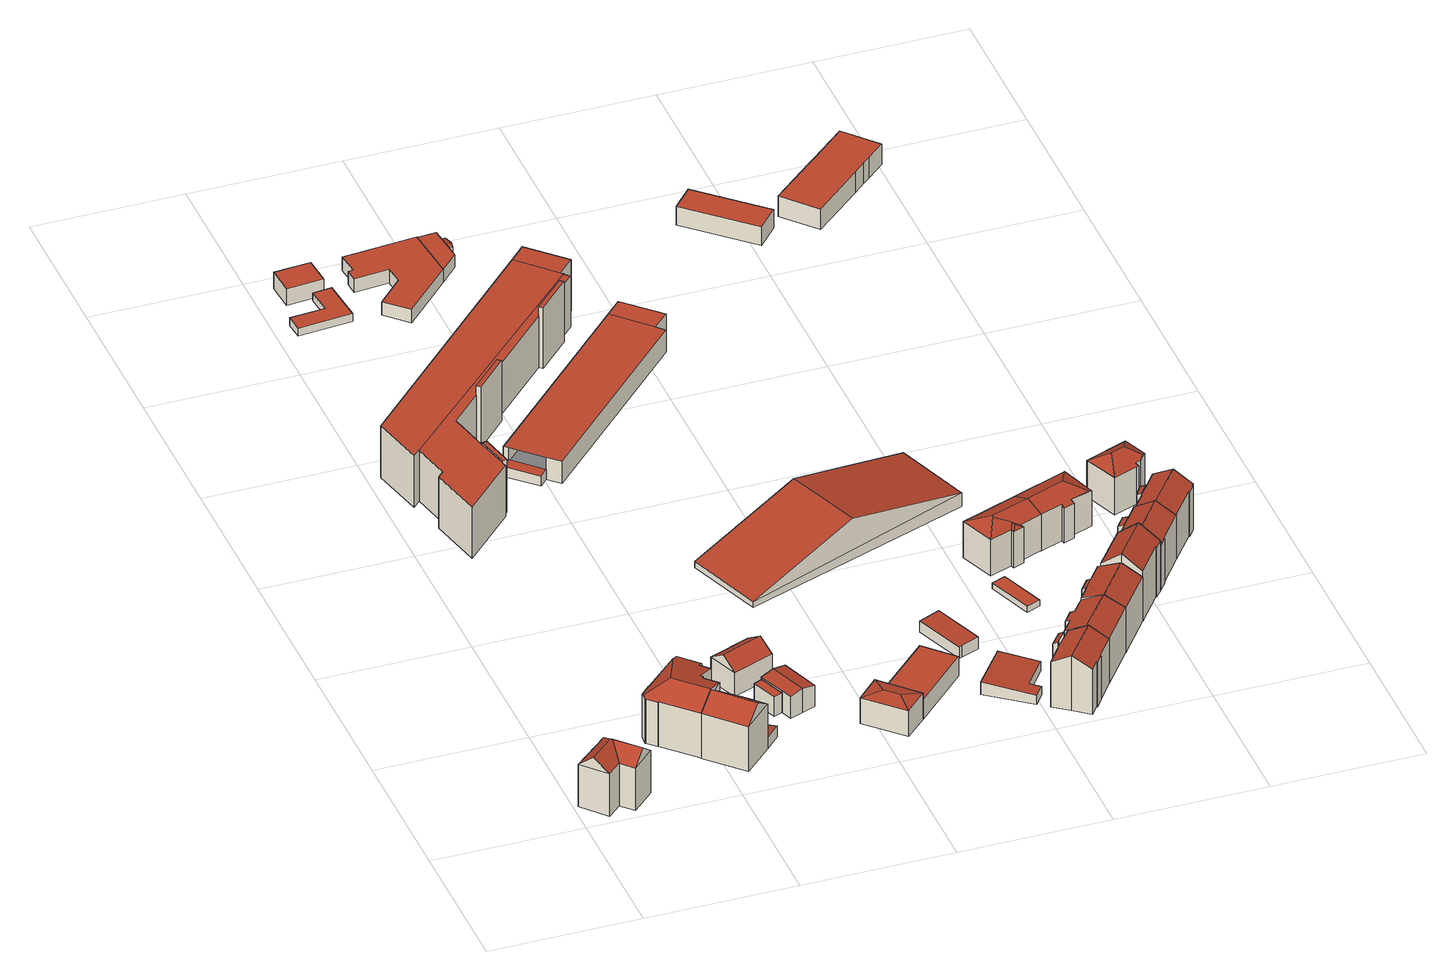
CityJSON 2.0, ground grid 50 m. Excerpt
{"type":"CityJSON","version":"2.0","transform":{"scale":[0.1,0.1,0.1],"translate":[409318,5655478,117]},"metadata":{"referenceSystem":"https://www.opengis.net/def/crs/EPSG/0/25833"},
"CityObjects":{
"building1":{"type":"Building","attributes":{"Dachtyp_tdc":"tdcFreeFormRoof","Gemeindeschluessel":14612000,"Dachneigung":39.44,"QualitaetDacherkennung":70,"Geometrietyp2DReferenz":"3000","measuredHeight":19.93,"function":"31001_9998","roofType":"5000"},"geometry":[{"type":"Solid","lod":"2","boundaries":[[[[0,1,2,3]],[[1,4,5,2]],[[4,6,7,5]],[[6,8,9,7]],[[8,10,11,9]],[[10,0,3,11]],[[12,13,14,10,8]],[[15,12,8,6]],[[15,6,4]],[[13,12,15,4,1]],[[14,13,1,0]],[[14,0,10]],[[3,2,5,7,9,11]]]],"semantics":{"surfaces":[{"type":"WallSurface"},{"type":"RoofSurface"},{"type":"GroundSurface"}],"values":[[0,0,0,0,0,0,1,1,0,1,1,0,2]]}}]},
"building2":{"type":"Building","attributes":{"Dachtyp_tdc":"tdcFreeFormRoof","Gemeindeschluessel":14612000,"Dachneigung":15.12,"QualitaetDacherkennung":35,"Geometrietyp2DReferenz":"3000","measuredHeight":21.01,"function":"31001_9998","roofType":"5000"},"geometry":[{"type":"Solid","lod":"2","boundaries":[[[[16,17,18,19]],[[17,20,21,18]],[[20,22,23,21]],[[22,24,25,23]],[[24,26,27,25]],[[26,28,29,27]],[[28,30,31,29]],[[30,32,33,31]],[[32,34,35,33]],[[34,36,37,35]],[[36,38,39,37]],[[38,40,41,39]],[[40,42,43,41]],[[42,44,45,43]],[[44,46,47,45]],[[46,48,49,47]],[[50,51,32,30,28,26,52]],[[48,16,19,49]],[[22,20,17,16,53,50,52,24]],[[53,48,46,44,42,40,38,36,34,51,50]],[[26,24,52]],[[34,32,51]],[[16,48,53]],[[19,18,21,23,25,27,29,31,33,35,37,39,41,43,45,47,49]]]],"semantics":{"surfaces":[{"type":"WallSurface"},{"type":"RoofSurface"},{"type":"GroundSurface"}],"values":[[0,0,0,0,0,0,0,0,0,0,0,0,0,0,0,0,1,0,1,1,0,0,0,2]]}}]},
"building3":{"type":"Building","attributes":{"Dachtyp_tdc":"tdcFreeFormRoof","Gemeindeschluessel":14612000,"Dachneigung":35.62,"QualitaetDacherkennung":66,"Geometrietyp2DReferenz":"3000","measuredHeight":21.09,"function":"31001_9998","roofType":"5000"},"geometry":[{"type":"Solid","lod":"2","boundaries":[[[[54,55,56,57]],[[55,58,59,56]],[[58,60,61,59]],[[60,62,63,61]],[[62,64,65,63]],[[64,66,67,65]],[[66,68,69,67]],[[68,70,71,69]],[[70,54,57,71]],[[64,62,60,58,55,54,72,73,66]],[[68,73,72,70]],[[68,66,73]],[[54,70,72]],[[57,56,59,61,63,65,67,69,71]]]],"semantics":{"surfaces":[{"type":"WallSurface"},{"type":"RoofSurface"},{"type":"GroundSurface"}],"values":[[0,0,0,0,0,0,0,0,0,1,1,0,0,2]]}}]},
"building4":{"type":"Building","attributes":{"Dachtyp_tdc":"tdcPolyFlatRoof","Gemeindeschluessel":14612000,"Dachneigung":8.61,"QualitaetDacherkennung":23,"Geometrietyp2DReferenz":"3000","measuredHeight":4.03,"function":"31001_9998","roofType":"2100"},"geometry":[{"type":"Solid","lod":"2","boundaries":[[[[74,75,63,65]],[[75,76,77,63]],[[76,78,79,77]],[[78,80,81,79]],[[80,82,67,81]],[[82,74,65,67]],[[82,80,78,76,75,74]],[[65,63,77,79,81,67]]]],"semantics":{"surfaces":[{"type":"WallSurface"},{"type":"RoofSurface"},{"type":"GroundSurface"}],"values":[[0,0,0,0,0,0,1,2]]}}]},
"building5":{"type":"Building","attributes":{"Dachtyp_tdc":"tdcPolyFlatRoof","Gemeindeschluessel":14612000,"Dachneigung":5.76,"QualitaetDacherkennung":66,"Geometrietyp2DReferenz":"3000","measuredHeight":3.31,"function":"31001_9998","roofType":"2100"},"geometry":[{"type":"Solid","lod":"2","boundaries":[[[[83,84,85,86]],[[84,87,88,85]],[[87,89,90,88]],[[89,83,86,90]],[[89,87,84,83]],[[86,85,88,90]]]],"semantics":{"surfaces":[{"type":"WallSurface"},{"type":"RoofSurface"},{"type":"GroundSurface"}],"values":[[0,0,0,0,1,2]]}}]},
"building6":{"type":"Building","attributes":{"Dachtyp_tdc":"tdcPolyFlatRoof","Gemeindeschluessel":14612000,"Dachneigung":0,"QualitaetDacherkennung":59,"Geometrietyp2DReferenz":"3000","measuredHeight":7.17,"function":"31001_9998","roofType":"1000"},"geometry":[{"type":"Solid","lod":"2","boundaries":[[[[91,92,93,94]],[[92,95,96,93]],[[95,97,98,96]],[[97,99,100,98]],[[99,101,102,100]],[[101,91,94,102]],[[101,99,97,95,92,91]],[[94,93,96,98,100,102]]]],"semantics":{"surfaces":[{"type":"WallSurface"},{"type":"RoofSurface"},{"type":"GroundSurface"}],"values":[[0,0,0,0,0,0,1,2]]}}]},
"building7":{"type":"Building","attributes":{"Dachtyp_tdc":"tdcGableRoof","Gemeindeschluessel":14612000,"Dachneigung":33.24,"QualitaetDacherkennung":70,"Geometrietyp2DReferenz":"3000","measuredHeight":12.32,"function":"31001_9998","roofType":"3100"},"geometry":[{"type":"Solid","lod":"2","boundaries":[[[[103,104,105,106]],[[104,107,108,105]],[[107,109,110,108]],[[109,103,106,110]],[[107,104,111]],[[103,109,112]],[[104,103,112,111]],[[109,107,111,112]],[[106,105,108,110]]]],"semantics":{"surfaces":[{"type":"WallSurface"},{"type":"RoofSurface"},{"type":"GroundSurface"}],"values":[[0,0,0,0,0,0,1,1,2]]}}]},
"building8":{"type":"Building","attributes":{"Dachtyp_tdc":"tdcGableRoof","Gemeindeschluessel":14612000,"Dachneigung":11.53,"QualitaetDacherkennung":78,"Geometrietyp2DReferenz":"3000","measuredHeight":8.74,"function":"31001_9998","roofType":"3100"},"geometry":[{"type":"Solid","lod":"2","boundaries":[[[[113,114,115,98]],[[114,116,117,115]],[[116,118,119,117]],[[118,120,121,119]],[[120,122,123,121]],[[122,124,125,123]],[[124,126,100,125]],[[126,113,98,100]],[[122,120,118,116]],[[116,114,113,126,124,122]],[[98,115,117,119,121,123,125,100]]]],"semantics":{"surfaces":[{"type":"WallSurface"},{"type":"RoofSurface"},{"type":"GroundSurface"}],"values":[[0,0,0,0,0,0,0,0,1,1,2]]}}]},
"building9":{"type":"Building","attributes":{"Dachtyp_tdc":"tdcPolyFlatRoof","Gemeindeschluessel":14612000,"Dachneigung":0,"QualitaetDacherkennung":91,"Geometrietyp2DReferenz":"3000","measuredHeight":2.77,"function":"31001_2000","roofType":"1000"},"geometry":[{"type":"Solid","lod":"2","boundaries":[[[[127,128,129,130]],[[128,131,132,129]],[[131,133,134,132]],[[133,135,136,134]],[[135,137,138,136]],[[137,127,130,138]],[[137,135,133,131,128,127]],[[130,129,132,134,136,138]]]],"semantics":{"surfaces":[{"type":"WallSurface"},{"type":"RoofSurface"},{"type":"GroundSurface"}],"values":[[0,0,0,0,0,0,1,2]]}}]},
"building10":{"type":"Building","attributes":{"Dachtyp_tdc":"tdcPolyFlatRoof","Gemeindeschluessel":14612000,"Dachneigung":0,"QualitaetDacherkennung":90,"Geometrietyp2DReferenz":"3000","measuredHeight":6.09,"function":"31001_2000","roofType":"1000"},"geometry":[{"type":"Solid","lod":"2","boundaries":[[[[139,140,141,142]],[[140,143,144,141]],[[143,145,146,144]],[[145,139,142,146]],[[145,143,140,139]],[[142,141,144,146]]]],"semantics":{"surfaces":[{"type":"WallSurface"},{"type":"RoofSurface"},{"type":"GroundSurface"}],"values":[[0,0,0,0,1,2]]}}]},
"building11":{"type":"Building","attributes":{"Gemeindeschluessel":14612000,"Geometrietyp2DReferenz":"3000","function":"31001_2000","roofType":"9999"},"children":["building11-1","building11-2","building11-3","building11-4","building11-5","building11-6"]},
"building11-1":{"type":"BuildingPart","attributes":{"Dachtyp_tdc":"tdcPolyFlatRoof","Dachneigung":0,"QualitaetDacherkennung":50,"Geometrietyp2DReferenz":"3000","measuredHeight":18.96,"roofType":"1000"},"parents":["building11"],"geometry":[{"type":"MultiSurface","lod":"2","boundaries":[[[147,148,149,150]],[[147,151,152,148]],[[151,153,154,152]],[[153,151,147,150]],[[149,148,152,154]]],"semantics":{"surfaces":[{"type":"WallSurface"},{"type":"RoofSurface"},{"type":"GroundSurface"}],"values":[0,0,0,1,2]}}]},
"building11-2":{"type":"BuildingPart","attributes":{"Dachtyp_tdc":"tdcPolyFlatRoof","Dachneigung":0,"QualitaetDacherkennung":30,"Geometrietyp2DReferenz":"3000","measuredHeight":18.78,"roofType":"1000"},"parents":["building11"],"geometry":[{"type":"MultiSurface","lod":"2","boundaries":[[[155,156,157,158]],[[156,159,160,157]],[[159,161,162,160]],[[163,164,165,166]],[[164,167,168,165]],[[169,170,171,172]],[[170,173,174,171]],[[175,176,177,178]],[[176,179,180,177]],[[181,182,183,184]],[[182,185,186,183]],[[185,155,158,186]],[[185,182,181,179,176,175,173,170,169,167,164,163,161,159,156,155]],[[158,157,160,162,166,165,168,172,171,174,178,177,180,184,183,186]]],"semantics":{"surfaces":[{"type":"WallSurface"},{"type":"RoofSurface"},{"type":"GroundSurface"}],"values":[0,0,0,0,0,0,0,0,0,0,0,0,1,2]}}]},
"building11-3":{"type":"BuildingPart","attributes":{"Dachtyp_tdc":"tdcPolyFlatRoof","Dachneigung":0,"QualitaetDacherkennung":58,"Geometrietyp2DReferenz":"3000","measuredHeight":18.94,"roofType":"1000"},"parents":["building11"],"geometry":[{"type":"MultiSurface","lod":"2","boundaries":[[[153,187,163,166,154]],[[188,189,190,191]],[[189,150,149,190]],[[192,188,191,162,161]],[[192,187,153,150,189,188]],[[191,190,149,154,166,162]]],"semantics":{"surfaces":[{"type":"WallSurface"},{"type":"RoofSurface"},{"type":"GroundSurface"}],"values":[0,0,0,0,1,2]}}]},
"building11-4":{"type":"BuildingPart","attributes":{"Dachtyp_tdc":"tdcPolyFlatRoof","Dachneigung":0,"QualitaetDacherkennung":52,"Geometrietyp2DReferenz":"3000","measuredHeight":19.58,"roofType":"1000"},"parents":["building11"],"geometry":[{"type":"MultiSurface","lod":"2","boundaries":[[[193,194,195,180,179]],[[194,196,197,195]],[[196,198,181,184,197]],[[198,196,194,193]],[[180,195,197,184]]],"semantics":{"surfaces":[{"type":"WallSurface"},{"type":"RoofSurface"},{"type":"GroundSurface"}],"values":[0,0,0,1,2]}}]},
"building11-5":{"type":"BuildingPart","attributes":{"Dachtyp_tdc":"tdcPolyFlatRoof","Dachneigung":0,"QualitaetDacherkennung":47,"Geometrietyp2DReferenz":"3000","measuredHeight":22.22,"roofType":"1000"},"parents":["building11"],"geometry":[{"type":"MultiSurface","lod":"2","boundaries":[[[199,200,201,174,173]],[[200,202,203,201]],[[202,204,175,178,203]],[[204,202,200,199]],[[174,201,203,178]]],"semantics":{"surfaces":[{"type":"WallSurface"},{"type":"RoofSurface"},{"type":"GroundSurface"}],"values":[0,0,0,1,2]}}]},
"building11-6":{"type":"BuildingPart","attributes":{"Dachtyp_tdc":"tdcPolyFlatRoof","Dachneigung":0,"QualitaetDacherkennung":44,"Geometrietyp2DReferenz":"3000","measuredHeight":22.24,"roofType":"1000"},"parents":["building11"],"geometry":[{"type":"MultiSurface","lod":"2","boundaries":[[[205,206,207,208]],[[206,209,169,172,207]],[[210,205,208,168,167]],[[210,209,206,205]],[[208,207,172,168]]],"semantics":{"surfaces":[{"type":"WallSurface"},{"type":"RoofSurface"},{"type":"GroundSurface"}],"values":[0,0,0,1,2]}}]},
"building12":{"type":"Building","attributes":{"Dachtyp_tdc":"tdcHipRoof","Gemeindeschluessel":14612000,"Dachneigung":12.63,"QualitaetDacherkennung":57,"Geometrietyp2DReferenz":"3000","measuredHeight":10.79,"function":"31001_9998","roofType":"3200"},"geometry":[{"type":"Solid","lod":"2","boundaries":[[[[211,212,213,214]],[[212,215,216,213]],[[215,217,218,216]],[[217,219,220,218]],[[219,211,214,220]],[[215,212,221]],[[211,219,222]],[[212,211,222,221]],[[219,217,215,221,222]],[[214,213,216,218,220]]]],"semantics":{"surfaces":[{"type":"WallSurface"},{"type":"RoofSurface"},{"type":"GroundSurface"}],"values":[[0,0,0,0,0,1,1,1,1,2]]}}]},
"building13":{"type":"Building","attributes":{"Dachtyp_tdc":"tdcPolyFlatRoof","Gemeindeschluessel":14612000,"Dachneigung":0,"QualitaetDacherkennung":74,"Geometrietyp2DReferenz":"3000","measuredHeight":7.12,"function":"31001_9998","roofType":"1000"},"geometry":[{"type":"Solid","lod":"2","boundaries":[[[[223,224,225,218]],[[224,226,227,225]],[[226,228,220,227]],[[228,223,218,220]],[[228,226,224,223]],[[218,225,227,220]]]],"semantics":{"surfaces":[{"type":"WallSurface"},{"type":"RoofSurface"},{"type":"GroundSurface"}],"values":[[0,0,0,0,1,2]]}}]},
"building14":{"type":"Building","attributes":{"Dachtyp_tdc":"tdcPolyFlatRoof","Gemeindeschluessel":14612000,"Dachneigung":0,"QualitaetDacherkennung":35,"Geometrietyp2DReferenz":"3000","measuredHeight":4.86,"function":"31001_2000","roofType":"1000"},"geometry":[{"type":"Solid","lod":"2","boundaries":[[[[229,230,231,232]],[[230,233,234,231]],[[233,235,236,234]],[[235,237,238,236]],[[237,239,240,238]],[[239,241,242,240]],[[239,237,235,233,230,229,243,244,245,241]],[[242,246,247,248,232,231,234,236,238,240]],[[241,245,246,242]],[[245,244,247,246]],[[244,243,248,247]],[[243,229,232,248]]]],"semantics":{"surfaces":[{"type":"WallSurface"},{"type":"RoofSurface"},{"type":"GroundSurface"}],"values":[[0,0,0,0,0,0,1,2,0,0,0,0]]}}]},
"building15":{"type":"Building","attributes":{"Gemeindeschluessel":14612000,"Geometrietyp2DReferenz":"3000","function":"31001_2000","roofType":"9999"},"children":["building15-1","building15-2","building15-3"]},
"building15-1":{"type":"BuildingPart","attributes":{"Dachtyp_tdc":"tdcPolyFlatRoof","Dachneigung":0,"QualitaetDacherkennung":66,"Geometrietyp2DReferenz":"3000","measuredHeight":7.98,"roofType":"1000"},"parents":["building15"],"geometry":[{"type":"MultiSurface","lod":"2","boundaries":[[[249,250,251,252]],[[250,253,254,255,251]],[[256,257,258,259,260]],[[257,261,262,258]],[[263,249,252,264]],[[263,261,257,256,253,250,249]],[[252,251,255,259,258,262,264]]],"semantics":{"surfaces":[{"type":"WallSurface"},{"type":"RoofSurface"},{"type":"GroundSurface"}],"values":[0,0,0,0,0,1,2]}}]},
"building15-2":{"type":"BuildingPart","attributes":{"Dachtyp_tdc":"tdcPolyFlatRoof","Dachneigung":0,"QualitaetDacherkennung":61,"Geometrietyp2DReferenz":"3000","measuredHeight":3.61,"roofType":"1000"},"parents":["building15"],"geometry":[{"type":"MultiSurface","lod":"2","boundaries":[[[254,265,266,255]],[[265,267,268,266]],[[267,260,259,268]],[[260,267,265,254]],[[255,266,268,259]]],"semantics":{"surfaces":[{"type":"WallSurface"},{"type":"RoofSurface"},{"type":"GroundSurface"}],"values":[0,0,0,1,2]}}]},
"building15-3":{"type":"BuildingPart","attributes":{"Dachtyp_tdc":"tdcPolyFlatRoof","Dachneigung":0,"QualitaetDacherkennung":63,"Geometrietyp2DReferenz":"3000","measuredHeight":8.03,"roofType":"1000"},"parents":["building15"],"geometry":[{"type":"MultiSurface","lod":"2","boundaries":[[[269,270,262,261]],[[269,271,272,270]],[[271,263,264,272]],[[263,271,269,261]],[[262,270,272,264]]],"semantics":{"surfaces":[{"type":"WallSurface"},{"type":"RoofSurface"},{"type":"GroundSurface"}],"values":[0,0,0,1,2]}}]},
"building16":{"type":"Building","attributes":{"Dachtyp_tdc":"tdcPolyFlatRoof","Gemeindeschluessel":14612000,"Dachneigung":0,"QualitaetDacherkennung":70,"Geometrietyp2DReferenz":"3000","measuredHeight":4.74,"function":"31001_2000","roofType":"1000"},"geometry":[{"type":"Solid","lod":"2","boundaries":[[[[273,274,231,275]],[[274,276,232,231]],[[276,277,278,232]],[[277,279,280,278]],[[279,281,282,280]],[[281,273,275,282]],[[281,279,277,276,274,273]],[[275,231,232,278,280,282]]]],"semantics":{"surfaces":[{"type":"WallSurface"},{"type":"RoofSurface"},{"type":"GroundSurface"}],"values":[[0,0,0,0,0,0,1,2]]}}]},
"building17":{"type":"Building","attributes":{"Dachtyp_tdc":"tdcPolyFlatRoof","Gemeindeschluessel":14612000,"Dachneigung":3.23,"QualitaetDacherkennung":81,"Geometrietyp2DReferenz":"3000","measuredHeight":4.53,"function":"31001_9998","roofType":"2100"},"geometry":[{"type":"Solid","lod":"2","boundaries":[[[[283,284,285,286]],[[284,287,288,285]],[[287,289,290,288]],[[289,291,292,290]],[[291,283,286,292]],[[291,289,287,284,283]],[[286,285,288,290,292]]]],"semantics":{"surfaces":[{"type":"WallSurface"},{"type":"RoofSurface"},{"type":"GroundSurface"}],"values":[[0,0,0,0,0,1,2]]}}]},
"building18":{"type":"Building","attributes":{"Dachtyp_tdc":"tdcGableRoof","Gemeindeschluessel":14612000,"Dachneigung":10.19,"QualitaetDacherkennung":42,"Geometrietyp2DReferenz":"3000","measuredHeight":4.41,"function":"31001_2000","roofType":"3100"},"geometry":[{"type":"Solid","lod":"2","boundaries":[[[[293,294,295,280]],[[294,296,297,295]],[[296,298,282,297]],[[298,293,280,282]],[[296,294,299]],[[293,298,300]],[[294,293,300,299]],[[298,296,299,300]],[[280,295,297,282]]]],"semantics":{"surfaces":[{"type":"WallSurface"},{"type":"RoofSurface"},{"type":"GroundSurface"}],"values":[[0,0,0,0,0,0,1,1,2]]}}]},
"building19":{"type":"Building","attributes":{"Dachtyp_tdc":"tdcPolyFlatRoof","Gemeindeschluessel":14612000,"Dachneigung":4.36,"QualitaetDacherkennung":61,"Geometrietyp2DReferenz":"3000","measuredHeight":4.51,"function":"31001_9998","roofType":"2100"},"geometry":[{"type":"Solid","lod":"2","boundaries":[[[[301,302,303,304]],[[302,305,306,303]],[[305,307,308,306]],[[307,309,310,308]],[[309,311,312,310]],[[311,301,304,312]],[[311,309,307,305,302,301]],[[304,303,306,308,310,312]]]],"semantics":{"surfaces":[{"type":"WallSurface"},{"type":"RoofSurface"},{"type":"GroundSurface"}],"values":[[0,0,0,0,0,0,1,2]]}}]},
"building20":{"type":"Building","attributes":{"Dachtyp_tdc":"tdcGableRoof","Gemeindeschluessel":14612000,"Dachneigung":13.28,"QualitaetDacherkennung":4,"Geometrietyp2DReferenz":"3000","measuredHeight":15,"function":"31001_2000","roofType":"3100"},"geometry":[{"type":"Solid","lod":"2","boundaries":[[[[313,314,315,316]],[[314,317,318,315]],[[317,319,320,318]],[[319,313,316,320]],[[317,314,321]],[[313,319,322]],[[314,313,322,321]],[[319,317,321,322]],[[316,315,318,320]]]],"semantics":{"surfaces":[{"type":"WallSurface"},{"type":"RoofSurface"},{"type":"GroundSurface"}],"values":[[0,0,0,0,0,0,1,1,2]]}}]},
"building21":{"type":"Building","attributes":{"Gemeindeschluessel":14612000,"Geometrietyp2DReferenz":"3000","function":"31001_9998","roofType":"9999"},"children":["building21-1","building21-2"]},
"building21-1":{"type":"BuildingPart","attributes":{"Dachtyp_tdc":"tdcGableRoof","Dachneigung":28.5,"QualitaetDacherkennung":75,"Geometrietyp2DReferenz":"3000","measuredHeight":20.09,"roofType":"3100"},"parents":["building21"],"geometry":[{"type":"MultiSurface","lod":"2","boundaries":[[[323,324,325,326]],[[324,327,328,325]],[[327,329,330,328]],[[329,331,332,330]],[[331,333,334,332]],[[333,335,336,334]],[[337,338,339,340]],[[338,341,342,339]],[[341,343,344,342]],[[343,345,346,344]],[[345,323,326,346]],[[341,338,337,347,335,333,331]],[[331,329,327,324,323,345,343,341]],[[326,325,328,330,332,334,336,348,340,339,342,344,346]]],"semantics":{"surfaces":[{"type":"WallSurface"},{"type":"RoofSurface"},{"type":"GroundSurface"}],"values":[0,0,0,0,0,0,0,0,0,0,0,1,1,2]}}]},
"building21-2":{"type":"BuildingPart","attributes":{"Dachtyp_tdc":"tdcPolyFlatRoof","Dachneigung":29.24,"QualitaetDacherkennung":37,"Geometrietyp2DReferenz":"3000","measuredHeight":18.69,"roofType":"2100"},"parents":["building21"],"geometry":[{"type":"MultiSurface","lod":"2","boundaries":[[[349,350,337,340,351]],[[352,353,354,336,335]],[[353,349,351,354]],[[353,352,355,350,349]],[[351,340,348,336,354]]],"semantics":{"surfaces":[{"type":"WallSurface"},{"type":"RoofSurface"},{"type":"GroundSurface"}],"values":[0,0,0,1,2]}}]},
"building22":{"type":"Building","attributes":{"Dachtyp_tdc":"tdcFreeFormRoof","Gemeindeschluessel":14612000,"Dachneigung":25.88,"QualitaetDacherkennung":76,"Geometrietyp2DReferenz":"3000","measuredHeight":19.86,"function":"31001_9998","roofType":"5000"},"geometry":[{"type":"Solid","lod":"2","boundaries":[[[[356,357,358,359,360,361,362,363,364]],[[365,357,356]],[[363,343,364]],[[366,367,368,369,370,371,372,373,374]],[[363,362,367,366]],[[362,361,368,367]],[[361,360,369,368]],[[360,359,370,369]],[[359,358,371,370]],[[358,357,372,371]],[[357,365,373,372]],[[365,343,374,373]],[[343,363,366,374]],[[343,365,356,364]]]],"semantics":{"surfaces":[{"type":"RoofSurface"},{"type":"WallSurface"},{"type":"GroundSurface"}],"values":[[0,1,1,2,1,1,1,1,1,1,1,1,1,0]]}}]},
"building23":{"type":"Building","attributes":{"Dachtyp_tdc":"tdcPolyFlatRoof","Gemeindeschluessel":14612000,"Dachneigung":0,"QualitaetDacherkennung":73,"Geometrietyp2DReferenz":"3000","measuredHeight":2.25,"function":"31001_9998","roofType":"1000"},"geometry":[{"type":"Solid","lod":"2","boundaries":[[[[375,376,377,378]],[[376,379,380,377]],[[379,381,382,380]],[[381,375,378,382]],[[381,379,376,375]],[[378,377,380,382]]]],"semantics":{"surfaces":[{"type":"WallSurface"},{"type":"RoofSurface"},{"type":"GroundSurface"}],"values":[[0,0,0,0,1,2]]}}]},
"building24":{"type":"Building","attributes":{"Dachtyp_tdc":"tdcFreeFormRoof","Gemeindeschluessel":14612000,"Dachneigung":22.86,"QualitaetDacherkennung":73,"Geometrietyp2DReferenz":"3000","measuredHeight":15.88,"function":"31001_9998","roofType":"5000"},"geometry":[{"type":"Solid","lod":"2","boundaries":[[[[383,384,385,386]],[[384,387,388,385]],[[387,389,390,388]],[[389,391,392,390]],[[391,393,394,392]],[[393,395,396,394]],[[395,397,398,396]],[[397,383,386,398]],[[399,400,397,395]],[[401,399,395,393]],[[402,401,393,391]],[[403,402,391,389]],[[403,389,387]],[[401,402,403,387,384]],[[400,399,401,384,383]],[[400,383,397]],[[386,385,388,390,392,394,396,398]]]],"semantics":{"surfaces":[{"type":"WallSurface"},{"type":"RoofSurface"},{"type":"GroundSurface"}],"values":[[0,0,0,0,0,0,0,0,1,1,1,1,1,1,1,0,2]]}}]},
"building25":{"type":"Building","attributes":{"Gemeindeschluessel":14612000,"Geometrietyp2DReferenz":"3000","function":"31001_9998","roofType":"9999"},"children":["building25-1","building25-2"]},
"building25-1":{"type":"BuildingPart","attributes":{"Dachtyp_tdc":"tdcPolyFlatRoof","Dachneigung":29.94,"QualitaetDacherkennung":46,"Geometrietyp2DReferenz":"3000","measuredHeight":16.98,"roofType":"2100"},"parents":["building25"],"geometry":[{"type":"MultiSurface","lod":"2","boundaries":[[[404,405,406,407]],[[408,409,410,411]],[[409,404,407,410]],[[409,408,412,405,404]],[[407,406,413,411,410]]],"semantics":{"surfaces":[{"type":"WallSurface"},{"type":"RoofSurface"},{"type":"GroundSurface"}],"values":[0,0,0,1,2]}}]},
"building25-2":{"type":"BuildingPart","attributes":{"Dachtyp_tdc":"tdcGableRoof","Dachneigung":21.64,"QualitaetDacherkennung":59,"Geometrietyp2DReferenz":"3000","measuredHeight":20,"roofType":"3100"},"parents":["building25"],"geometry":[{"type":"MultiSurface","lod":"2","boundaries":[[[414,415,416,417]],[[415,418,411,416]],[[418,419,408,411]],[[420,421,422,406,405]],[[421,423,424,422]],[[423,425,426,424]],[[425,427,428,426]],[[427,429,430,428]],[[429,414,417,430]],[[425,423,421,420,431,419,418,415,414]],[[414,429,427,425]],[[417,416,411,413,406,422,424,426,428,430]]],"semantics":{"surfaces":[{"type":"WallSurface"},{"type":"RoofSurface"},{"type":"GroundSurface"}],"values":[0,0,0,0,0,0,0,0,0,1,1,2]}}]},
"building26":{"type":"Building","attributes":{"Dachtyp_tdc":"tdcGableRoof","Gemeindeschluessel":14612000,"Dachneigung":37.17,"QualitaetDacherkennung":75,"Geometrietyp2DReferenz":"3000","measuredHeight":23.37,"function":"31001_9998","roofType":"3100"},"geometry":[{"type":"Solid","lod":"2","boundaries":[[[[432,433,434,435]],[[433,436,437,434]],[[436,438,439,437]],[[438,440,441,439]],[[440,442,443,441]],[[442,444,445,443]],[[444,446,447,445]],[[446,448,449,447]],[[448,450,451,449]],[[450,432,435,451]],[[446,444,442,440,438,436,433,432]],[[432,450,448,446]],[[435,434,437,439,441,443,445,447,449,451]]]],"semantics":{"surfaces":[{"type":"WallSurface"},{"type":"RoofSurface"},{"type":"GroundSurface"}],"values":[[0,0,0,0,0,0,0,0,0,0,1,1,2]]}}]},
"building27":{"type":"Building","attributes":{"Dachtyp_tdc":"tdcFreeFormRoof","Gemeindeschluessel":14612000,"Dachneigung":23.48,"QualitaetDacherkennung":66,"Geometrietyp2DReferenz":"3000","measuredHeight":15.96,"function":"31001_9998","roofType":"5000"},"geometry":[{"type":"Solid","lod":"2","boundaries":[[[[383,397,452,453]],[[397,454,455,452]],[[454,456,457,455]],[[456,458,459,457]],[[458,460,461,459]],[[460,462,463,461]],[[462,464,465,463]],[[464,383,453,465]],[[466,456,454,467]],[[400,467,454,397]],[[462,460,458,466,467,400,383,464]],[[458,456,466]],[[397,383,400]],[[453,452,455,457,459,461,463,465]]]],"semantics":{"surfaces":[{"type":"WallSurface"},{"type":"RoofSurface"},{"type":"GroundSurface"}],"values":[[0,0,0,0,0,0,0,0,1,1,1,0,0,2]]}}]},
"building28":{"type":"Building","attributes":{"Gemeindeschluessel":14612000,"Geometrietyp2DReferenz":"3000","function":"31001_9998","roofType":"9999"},"children":["building28-1","building28-2"]},
"building28-1":{"type":"BuildingPart","attributes":{"Dachtyp_tdc":"tdcPolyFlatRoof","Dachneigung":23.75,"QualitaetDacherkennung":45,"Geometrietyp2DReferenz":"3000","measuredHeight":17.08,"roofType":"2100"},"parents":["building28"],"geometry":[{"type":"MultiSurface","lod":"2","boundaries":[[[468,469,470,471,472]],[[473,474,475,476,477]],[[474,468,472,475]],[[474,473,469,468]],[[472,471,476,475]]],"semantics":{"surfaces":[{"type":"WallSurface"},{"type":"RoofSurface"},{"type":"GroundSurface"}],"values":[0,0,0,1,2]}}]},
"building28-2":{"type":"BuildingPart","attributes":{"Dachtyp_tdc":"tdcGableRoof","Dachneigung":29.77,"QualitaetDacherkennung":77,"Geometrietyp2DReferenz":"3000","measuredHeight":20.15,"roofType":"3100"},"parents":["building28"],"geometry":[{"type":"MultiSurface","lod":"2","boundaries":[[[478,479,480,481]],[[479,482,483,480]],[[482,484,485,483]],[[484,486,487,485]],[[486,488,489,487]],[[488,477,476,489]],[[470,490,491,471]],[[490,492,493,491]],[[492,494,495,493]],[[494,496,497,495]],[[496,498,499,497]],[[498,478,481,499]],[[494,492,490,470,477,488,486]],[[486,484,482,479,478,498,496,494]],[[481,480,483,485,487,489,476,471,491,493,495,497,499]]],"semantics":{"surfaces":[{"type":"WallSurface"},{"type":"RoofSurface"},{"type":"GroundSurface"}],"values":[0,0,0,0,0,0,0,0,0,0,0,0,1,1,2]}}]},
"building29":{"type":"Building","attributes":{"Dachtyp_tdc":"tdcPolyFlatRoof","Gemeindeschluessel":14612000,"Dachneigung":0,"QualitaetDacherkennung":80,"Geometrietyp2DReferenz":"3000","measuredHeight":6.86,"function":"31001_2000","roofType":"1000"},"geometry":[{"type":"Solid","lod":"2","boundaries":[[[[500,501,502,503]],[[501,504,505,502]],[[504,506,507,505]],[[506,508,509,507]],[[508,510,511,509]],[[510,500,503,511]],[[510,508,506,504,501,500]],[[503,502,505,507,509,511]]]],"semantics":{"surfaces":[{"type":"WallSurface"},{"type":"RoofSurface"},{"type":"GroundSurface"}],"values":[[0,0,0,0,0,0,1,2]]}}]},
"building30":{"type":"Building","attributes":{"Gemeindeschluessel":14612000,"Geometrietyp2DReferenz":"3000","function":"31001_9998","roofType":"9999"},"children":["building30-1","building30-2"]},
"building30-1":{"type":"BuildingPart","attributes":{"Dachtyp_tdc":"tdcGableRoof","Dachneigung":29.62,"QualitaetDacherkennung":68,"Geometrietyp2DReferenz":"3000","measuredHeight":20.09,"roofType":"3100"},"parents":["building30"],"geometry":[{"type":"MultiSurface","lod":"2","boundaries":[[[512,513,514,515]],[[513,516,517,514]],[[516,496,497,517]],[[496,518,519,497]],[[518,520,493,519]],[[520,521,522,493]],[[521,523,524,522]],[[525,526,527]],[[526,528,529,527]],[[528,530,531,529]],[[530,532,533,531]],[[532,534,535,533]],[[534,536,537,535]],[[536,512,515,537]],[[532,530,528,526,525,523,521,520,518]],[[518,496,516,513,512,536,534,532]],[[515,514,517,497,519,493,522,524,527,529,531,533,535,537]]],"semantics":{"surfaces":[{"type":"WallSurface"},{"type":"RoofSurface"},{"type":"GroundSurface"}],"values":[0,0,0,0,0,0,0,0,0,0,0,0,0,0,1,1,2]}}]},
"building30-2":{"type":"BuildingPart","attributes":{"Dachtyp_tdc":"tdcPolyFlatRoof","Dachneigung":26.93,"QualitaetDacherkennung":42,"Geometrietyp2DReferenz":"3000","measuredHeight":17.36,"roofType":"2100"},"parents":["building30"],"geometry":[{"type":"MultiSurface","lod":"2","boundaries":[[[538,539,525,527,540]],[[541,542,543,524,523]],[[542,538,540,543]],[[542,541,539,538]],[[540,527,524,543]]],"semantics":{"surfaces":[{"type":"WallSurface"},{"type":"RoofSurface"},{"type":"GroundSurface"}],"values":[0,0,0,1,2]}}]},
"building31":{"type":"Building","attributes":{"Dachtyp_tdc":"tdcFreeFormRoof","Gemeindeschluessel":14612000,"Dachneigung":19.45,"QualitaetDacherkennung":41,"Geometrietyp2DReferenz":"3000","measuredHeight":16.19,"function":"31001_9998","roofType":"5000"},"geometry":[{"type":"Solid","lod":"2","boundaries":[[[[544,545,546,547]],[[545,548,549,546]],[[548,550,551,549]],[[550,552,553,551]],[[552,554,555,553]],[[554,556,557,555]],[[556,558,559,557]],[[558,544,547,559]],[[560,548,561,562]],[[558,563,564]],[[562,561,545,544,564,563]],[[552,550,560,562,563,558,556,554]],[[550,548,560]],[[544,558,564]],[[548,545,561]],[[547,546,549,551,553,555,557,559]]]],"semantics":{"surfaces":[{"type":"WallSurface"},{"type":"RoofSurface"},{"type":"GroundSurface"}],"values":[[0,0,0,0,0,0,0,0,1,1,1,1,0,0,0,2]]}}]},
"building32":{"type":"Building","attributes":{"Dachtyp_tdc":"tdcPolyFlatRoof","Gemeindeschluessel":14612000,"Dachneigung":0,"QualitaetDacherkennung":86,"Geometrietyp2DReferenz":"3000","measuredHeight":7.51,"function":"31001_2000","roofType":"1000"},"geometry":[{"type":"Solid","lod":"2","boundaries":[[[[565,566,567,568]],[[566,569,570,567]],[[569,571,572,570]],[[571,573,574,572]],[[573,575,576,574]],[[575,577,578,576]],[[577,579,580,578]],[[579,581,582,580]],[[581,565,568,582]],[[581,579,577,575,573,571,569,566,565]],[[568,567,570,572,574,576,578,580,582]]]],"semantics":{"surfaces":[{"type":"WallSurface"},{"type":"RoofSurface"},{"type":"GroundSurface"}],"values":[[0,0,0,0,0,0,0,0,0,1,2]]}}]}
},
"vertices":[
[5,81,186],[124,186,186],[124,186,31],[5,81,31],[234,74,186],[234,74,31],[160,2,186],[160,2,31],[122,42,186],[122,42,31],[76,1,186],[76,1,31],[125,113,228],[121,113,230],[40,41,230],[197,38,229],
[438,194,193],[339,295,192],[339,295,29],[438,194,29],[338,294,191],[338,294,29],[309,322,191],[309,322,29],[307,322,190],[307,322,29],[308,354,190],[308,354,29],[310,354,191],[310,354,29],[340,381,193],[340,381,29],[341,380,194],[341,380,29],[471,496,194],[471,496,29],[527,433,195],[527,433,29],[515,422,200],[515,422,29],[543,392,200],[543,392,29],[493,347,218],[493,347,29],[496,335,220],[496,335,29],[493,324,223],[493,324,29],[531,285,223],[531,285,29],[394,337,239],[453,480,201],[307,338,197],[487,241,239],
[531,285,193],[539,276,193],[539,276,28],[531,285,28],[571,244,193],[571,244,28],[584,256,180],[584,256,28],[614,226,180],[614,226,28],[601,213,193],[601,213,28],[642,171,193],[642,171,28],[549,81,192],[549,81,28],[438,194,192],[438,194,28],[485,240,239],[596,126,239],
[601,213,60],[614,226,60],[630,209,63],[630,209,28],[666,244,63],[666,244,28],[690,219,69],[690,219,28],[642,171,69],
[622,290,55],[574,336,62],[574,336,29],[622,290,29],[617,382,62],[617,382,29],[665,335,55],[665,335,29],
[687,411,99],[695,414,99],[695,414,27],[687,411,27],[709,420,99],[709,420,27],[715,422,99],[715,422,27],[748,336,99],[748,336,27],[719,325,99],[719,325,27],
[604,563,115],[743,617,115],[743,617,27],[604,563,27],[782,516,114],[782,516,27],[643,462,113],[643,462,27],[763,566,151],[624,512,151],
[715,422,105],[714,426,105],[714,426,27],[759,443,115],[759,443,27],[803,460,105],[803,460,27],[851,331,105],[851,331,27],[807,315,115],[807,315,27],[762,298,105],[762,298,27],[748,336,105],
[238,2694,47],[59,2679,47],[59,2679,19],[238,2694,19],[54,2739,47],[54,2739,19],[170,2749,47],[170,2749,19],[163,2837,47],[163,2837,19],[225,2843,47],[225,2843,19],
[74,2934,80],[195,2944,80],[195,2944,19],[74,2934,19],[202,2849,80],[202,2849,19],[81,2839,80],[81,2839,19],
[759,2638,204],[759,2638,15],[707,2585,15],[707,2585,204],[873,2525,204],[873,2525,15],[821,2471,204],[821,2471,15],
[155,1421,202],[116,1604,202],[116,1604,15],[155,1421,15],[136,1625,202],[136,1625,15],[108,1754,202],[108,1754,15],[828,2464,202],[844,2448,202],[844,2448,15],[828,2464,15],[788,2391,202],[788,2391,15],[682,2283,202],[472,2071,202],[472,2071,15],[682,2283,15],[472,2070,202],[472,2070,15],[366,1963,202],[264,1858,202],[264,1858,15],[366,1963,15],[295,1716,202],[295,1716,15],[320,1606,202],[320,1605,202],[320,1605,15],[320,1606,15],[324,1591,202],[324,1591,15],
[828,2464,204],[83,1729,204],[41,1909,204],[41,1909,15],[83,1729,15],[108,1754,204],
[295,1716,210],[310,1719,210],[310,1719,15],[334,1609,210],[334,1609,15],[320,1606,210],
[472,2070,237],[483,2060,237],[483,2060,15],[377,1952,237],[377,1952,15],[366,1963,237],
[799,2381,237],[693,2273,237],[693,2273,15],[799,2381,15],[682,2283,237],[788,2391,237],
[1061,87,123],[948,201,122],[948,201,28],[1061,87,28],[1020,271,125],[1020,271,28],[1041,250,125],[1041,250,28],[1132,156,125],[1132,156,28],[1021,198,136],[1061,157,136],
[1041,250,99],[1220,425,99],[1220,425,28],[1310,331,99],[1310,331,28],[1132,156,99],
[546,2979,65],[563,2794,65],[563,2794,16],[546,2979,16],[403,2630,65],[403,2630,16],[332,2698,65],[332,2698,16],[416,2785,65],[416,2785,16],[411,2848,65],[411,2848,16],[296,2838,65],[296,2838,16],[301,2957,65],[308,2882,65],[292,2881,65],[292,2881,16],[308,2882,16],[301,2957,16],
[1068,2228,96],[541,1693,96],[541,1693,16],[1068,2228,16],[504,1728,96],[504,1728,52],[504,1728,16],[415,1816,96],[403,1827,96],[403,1827,16],[415,1816,16],[415,1816,52],[933,2365,96],[933,2365,16],[1044,2253,96],[1044,2253,16],
[477,1701,52],[477,1701,16],[388,1788,52],[388,1788,16],
[984,2417,96],[984,2417,16],[1097,2306,96],[1097,2306,16],
[623,2855,63],[563,2794,63],[623,2855,16],[546,2979,63],[610,2984,63],[610,2984,16],[612,2959,63],[612,2959,16],[618,2907,63],[618,2907,16],
[1342,417,68],[1278,587,68],[1278,587,27],[1342,417,27],[1349,613,72],[1349,613,27],[1413,443,72],[1413,443,27],[1354,421,69],[1354,421,27],
[612,2959,53],[631,2961,53],[631,2961,16],[636,2908,54],[636,2908,16],[618,2907,54],[635,2922,60],[616,2920,60],
[1341,225,69],[1444,359,69],[1444,359,24],[1341,225,24],[1552,277,59],[1552,277,24],[1480,182,59],[1480,182,24],[1511,158,56],[1511,158,24],[1481,118,56],[1481,118,24],
[859,892,37],[766,1149,37],[766,1149,15],[859,892,15],[1533,1428,65],[1533,1428,15],[1626,1171,65],[1626,1171,15],[1131,1282,165],[1225,1025,165],
[1671,75,185],[1649,45,185],[1649,45,23],[1671,75,23],[1647,47,187],[1647,47,23],[1621,13,187],[1621,13,23],[1569,53,224],[1569,53,23],[1516,93,188],[1516,93,23],[1560,151,188],[1560,151,23],[1596,197,188],[1619,227,188],[1619,227,23],[1596,197,23],[1671,186,224],[1671,186,23],[1723,147,187],[1723,147,23],[1669,76,187],[1669,76,23],[1560,150,188],[1560,150,23],
[1583,207,201],[1596,197,210],[1583,207,23],[1560,151,210],[1547,160,201],[1547,160,23],[1560,150,210],
[1769,324,221],[1713,367,186],[1675,318,186],[1664,326,180],[1633,286,179],[1645,276,187],[1611,232,187],[1619,227,191],[1667,190,221],[1825,282,187],[1619,227,22],[1611,232,22],[1645,276,22],[1633,286,22],[1664,326,22],[1675,318,22],[1713,367,22],[1825,282,22],[1723,147,22],
[1565,738,38],[1612,756,38],[1612,756,16],[1565,738,16],[1668,605,38],[1668,605,16],[1621,587,38],[1621,587,16],
[1771,873,148],[1695,845,148],[1695,845,16],[1771,873,16],[1700,832,148],[1700,832,16],[1663,818,148],[1663,818,16],[1659,830,148],[1659,830,16],[1584,802,148],[1584,802,16],[1539,919,148],[1539,919,16],[1727,990,148],[1727,990,16],[1620,883,175],[1749,931,175],[1618,879,173],[1670,855,157],[1675,843,156],
[1767,464,181],[1778,455,189],[1778,455,21],[1767,464,21],[1749,415,190],[1736,424,181],[1736,424,21],[1749,415,21],[1779,455,190],[1779,455,21],
[1771,323,221],[1713,367,192],[1713,367,21],[1771,323,21],[1749,415,192],[1749,415,191],[1778,455,191],[1817,506,191],[1817,506,21],[1824,501,195],[1824,501,21],[1875,461,221],[1875,461,21],[1929,419,183],[1929,419,21],[1825,282,183],[1825,282,21],[1779,455,191],
[1980,595,253],[2033,555,203],[2033,555,20],[1980,595,20],[2032,554,203],[2032,554,20],[2034,552,201],[2034,552,20],[2011,523,201],[2011,523,20],[2009,524,203],[2009,524,20],[1929,419,203],[1929,419,20],[1876,460,253],[1876,460,20],[1824,501,203],[1824,501,20],[1928,635,203],[1928,635,20],
[1727,990,15],[1771,873,15],[1914,1061,148],[1914,1061,15],[1958,944,143],[1958,944,15],[1882,916,148],[1882,916,15],[1887,903,142],[1887,903,15],[1850,889,142],[1850,889,15],[1846,901,148],[1846,901,15],[1948,940,148],[1877,979,175],
[1979,733,180],[1993,722,188],[1993,722,182],[1993,722,17],[1979,733,17],[1964,683,188],[1949,694,180],[1949,694,17],[1964,683,17],[1964,683,182],
[2060,586,179],[2036,555,179],[2036,555,17],[2060,586,17],[2034,556,180],[2034,556,17],[2033,555,180],[2033,555,17],[1980,596,219],[1980,596,17],[1928,635,182],[1928,635,17],[2031,772,182],[2031,772,17],[2033,771,183],[2033,771,17],[2083,732,219],[2083,732,17],[2135,690,180],[2135,690,17],[2057,587,180],[2057,587,17],
[1324,2842,79],[1352,2873,79],[1352,2873,11],[1324,2842,11],[1360,2882,79],[1360,2882,11],[1389,2914,79],[1389,2914,11],[1593,2727,79],[1593,2727,11],[1529,2655,79],[1529,2655,11],
[2235,816,178],[2214,788,178],[2214,788,17],[2235,816,17],[2211,790,180],[2211,790,17],[2084,730,217],[2084,730,17],[2033,771,180],[2071,819,181],[2071,819,17],[2070,819,180],[2070,819,17],[2097,855,180],[2097,855,181],[2097,855,17],[2141,914,180],[2141,914,17],[2151,907,187],[2151,907,17],[2190,870,217],[2190,870,17],[2238,825,180],[2238,825,17],[2233,818,180],[2233,818,17],
[2082,865,181],[2097,855,190],[2082,865,17],[2070,819,189],[2058,827,181],[2058,827,17],
[1997,1094,146],[2139,1148,146],[2139,1148,14],[1997,1094,14],[2171,1066,148],[2171,1066,14],[2145,1028,154],[2145,1028,14],[2126,1021,154],[2126,1021,14],[2131,1009,149],[2131,1009,14],[2124,1006,149],[2124,1006,14],[2042,975,149],[2042,975,14],[2159,1049,159],[2139,1147,147],[2112,1084,176],[2064,1065,176],[1997,1093,147],
[1886,2819,83],[1724,2675,83],[1724,2675,8],[1886,2819,8],[1628,2784,83],[1628,2784,8],[1774,2911,83],[1774,2911,8],[1795,2929,83],[1795,2929,8],[1917,3038,83],[1917,3038,8],[2012,2930,83],[2012,2930,8],[1952,2877,83],[1952,2877,8],[1927,2856,83],[1927,2856,8]
]}
